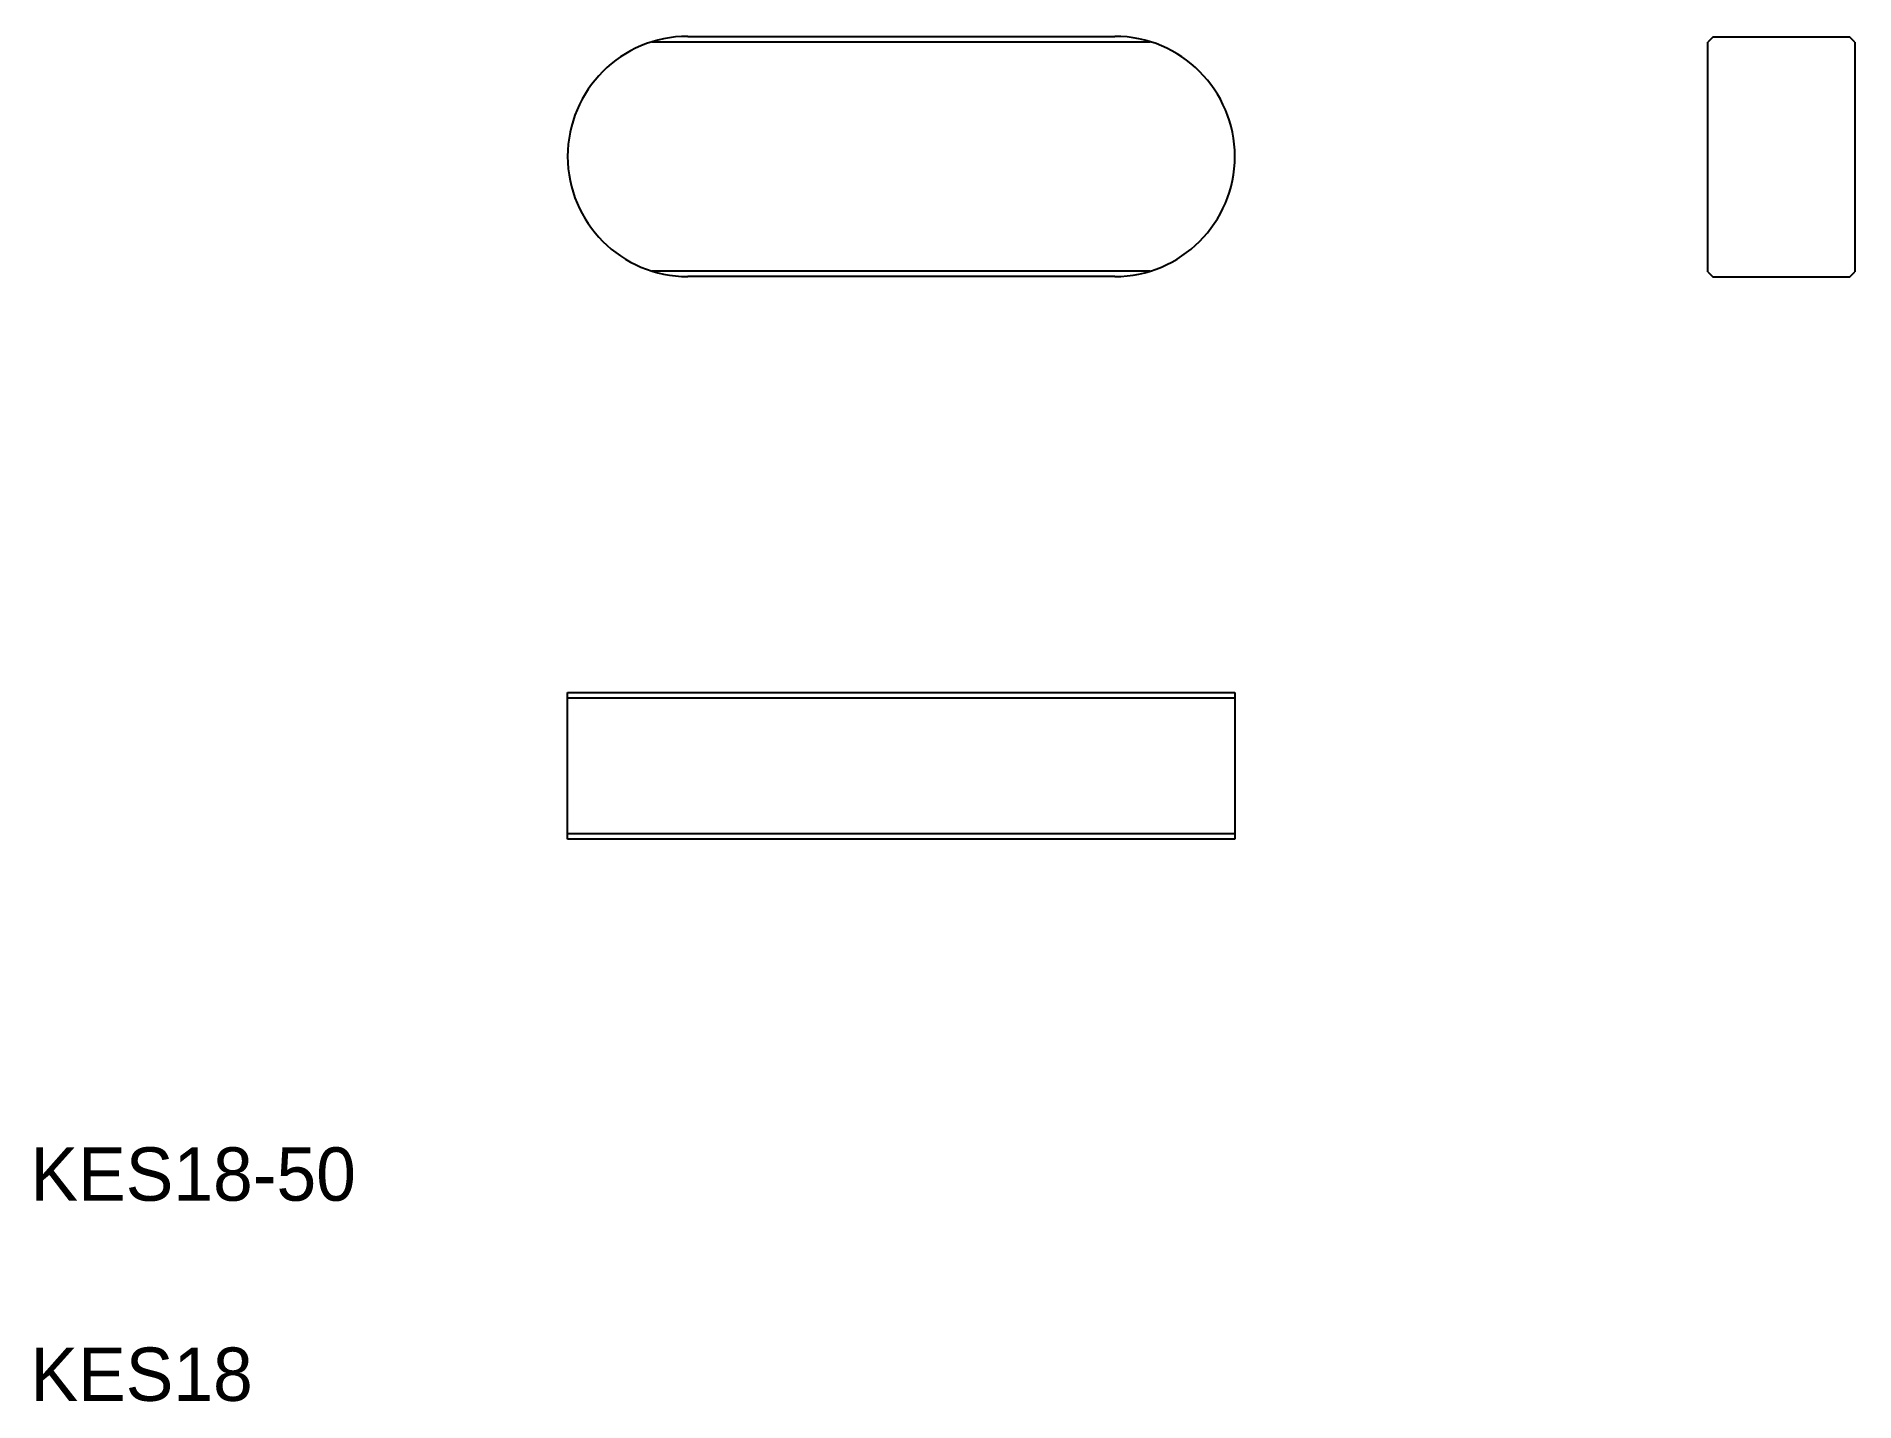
# Model space of a CAD drawing. Extents: x 10 to 147, y 10 to 112.
import ezdxf

# ---------------------------------------------------------------- set-up
doc = ezdxf.new("R2010")
doc.units = 0
doc.layers.get('0').update_dxf_attribs({"linetype": 'CONTINUOUS'})

msp = doc.modelspace()

# ---------------------------------------------------------------- linework, layer by layer
at = {"color": 3, "linetype": 'CONTINUOUS'}
for p, q in [((56.59, 111.87), (93.9, 111.87)), ((93.9, 94.67), (56.59, 94.67)), ((50.25, 62.7), (100.25, 62.7)), ((100.25, 52.5), (50.25, 52.5))]:
    msp.add_line(p, q, dxfattribs=at)
at = {"color": 7, "linetype": 'CONTINUOUS'}
for p, q in [((59.25, 112.27), (91.25, 112.27)), ((136.1, 112.23), (135.7, 111.83)), ((135.7, 94.63), (135.7, 111.83)), ((136.1, 112.23), (146.3, 112.23)), ((146.7, 111.83), (146.3, 112.23)), ((146.7, 111.83), (146.7, 94.63)), ((91.25, 94.27), (59.25, 94.27)), ((135.7, 94.63), (136.1, 94.23)), ((146.3, 94.23), (136.1, 94.23)), ((146.3, 94.23), (146.7, 94.63)), ((50.25, 63.1), (100.25, 63.1)), ((50.25, 52.1), (50.25, 63.1)), ((100.25, 63.1), (100.25, 52.1)), ((100.25, 52.1), (50.25, 52.1))]:
    msp.add_line(p, q, dxfattribs=at)
for centre, start, end in [((59.25, 103.27), 90, 180), ((91.25, 103.27), 0, 90), ((59.25, 103.27), 180, 270), ((91.25, 103.27), 270, 0)]:
    msp.add_arc(centre, 9, start, end, dxfattribs=at)

# ---------------------------------------------------------------- texts
for s, p in [('KES18-50', (10, 25)), ('KES18', (10, 10))]:
    msp.add_text(s, height=4, dxfattribs=at).set_placement(p)

doc.saveas('drawing.dxf')
